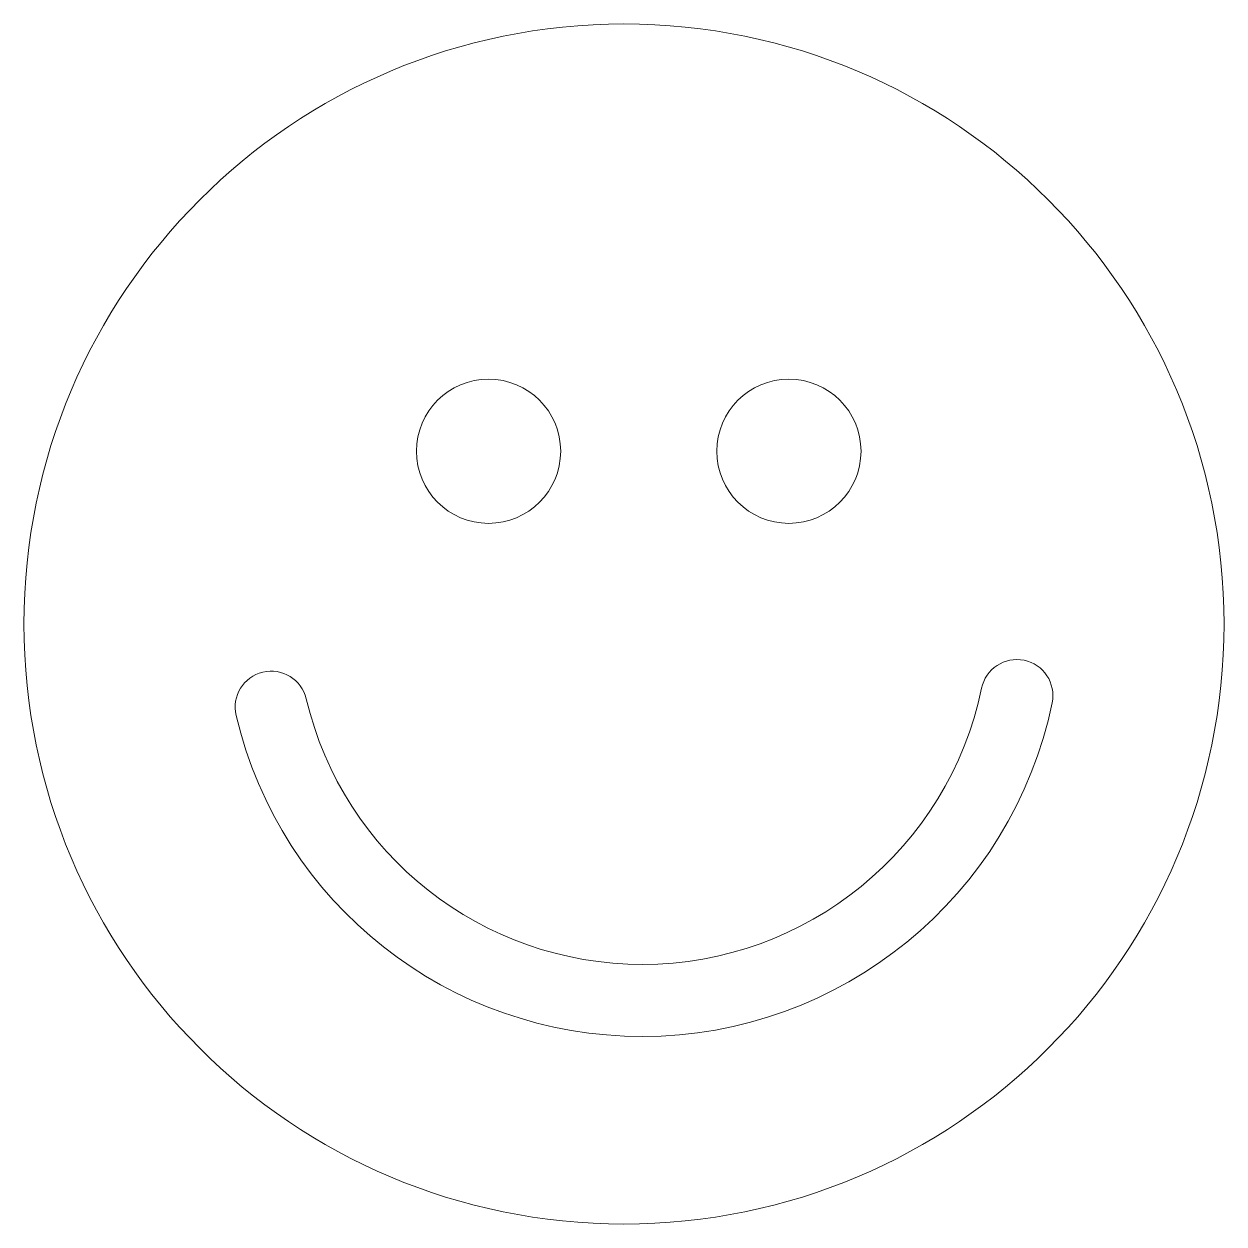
# Model space of a CAD drawing. Header units: inches. Extents: x 3.3 to 47.8, y -47 to -2.5.
import ezdxf

# ---------------------------------------------------------------- set-up
doc = ezdxf.new("R2010")
doc.units = ezdxf.units.IN
doc.header["$MEASUREMENT"] = 0
doc.layers.add('Layer 1', color=7, linetype='Continuous')

# ---------------------------------------------------------------- blocks, each defined once
blk = doc.blocks.new('block 2')
at = {"layer": 'Layer 1', "lineweight": 0}
for points, knots in [([(25.543, -2.526), (13.274, -2.526), (3.327, -12.474), (3.327, -24.743), (3.327, -37.012), (13.274, -46.958), (25.543, -46.958), (37.813, -46.958), (47.761, -37.012), (47.761, -24.743), (47.76, -12.473), (37.813, -2.526), (25.543, -2.526)], [0, 0, 0, 0, 1, 1, 1, 2, 2, 2, 3, 3, 3, 4, 4, 4, 4]), ([(20.528, -15.674), (22.004, -15.674), (23.199, -16.869), (23.199, -18.345), (23.199, -19.819), (22.004, -21.016), (20.528, -21.016), (19.054, -21.016), (17.858, -19.819), (17.858, -18.345), (17.858, -16.869), (19.054, -15.674), (20.528, -15.674)], [0, 0, 0, 0, 1, 1, 1, 2, 2, 2, 3, 3, 3, 4, 4, 4, 4]), ([(31.649, -15.674), (33.124, -15.674), (34.32, -16.869), (34.32, -18.345), (34.32, -19.819), (33.124, -21.016), (31.649, -21.016), (30.174, -21.016), (28.979, -19.819), (28.979, -18.345), (28.979, -16.869), (30.174, -15.674), (31.649, -15.674)], [0, 0, 0, 0, 1, 1, 1, 2, 2, 2, 3, 3, 3, 4, 4, 4, 4]), ([(41.397, -27.659), (39.932, -34.818), (33.556, -40.015), (26.237, -40.015), (19.036, -40.015), (12.846, -35.129), (11.181, -28.13), (11.011, -27.414), (11.454, -26.695), (12.171, -26.524), (12.882, -26.351), (13.607, -26.796), (13.779, -27.513), (15.155, -33.303), (20.278, -37.346), (26.237, -37.346), (32.294, -37.346), (37.57, -33.047), (38.782, -27.124), (38.93, -26.401), (39.642, -25.939), (40.358, -26.083), (41.079, -26.231), (41.545, -26.937), (41.397, -27.659)], [0, 0, 0, 0, 1, 1, 1, 2, 2, 2, 3, 3, 3, 4, 4, 4, 5, 5, 5, 6, 6, 6, 7, 7, 7, 8, 8, 8, 8])]:
    blk.add_open_spline(points, degree=3, knots=knots, dxfattribs=at)

msp = doc.modelspace()

# ---------------------------------------------------------------- block references
at = {"layer": 'Layer 1'}
msp.add_blockref('block 2', (0, 0), dxfattribs=at)

doc.saveas('drawing.dxf')
